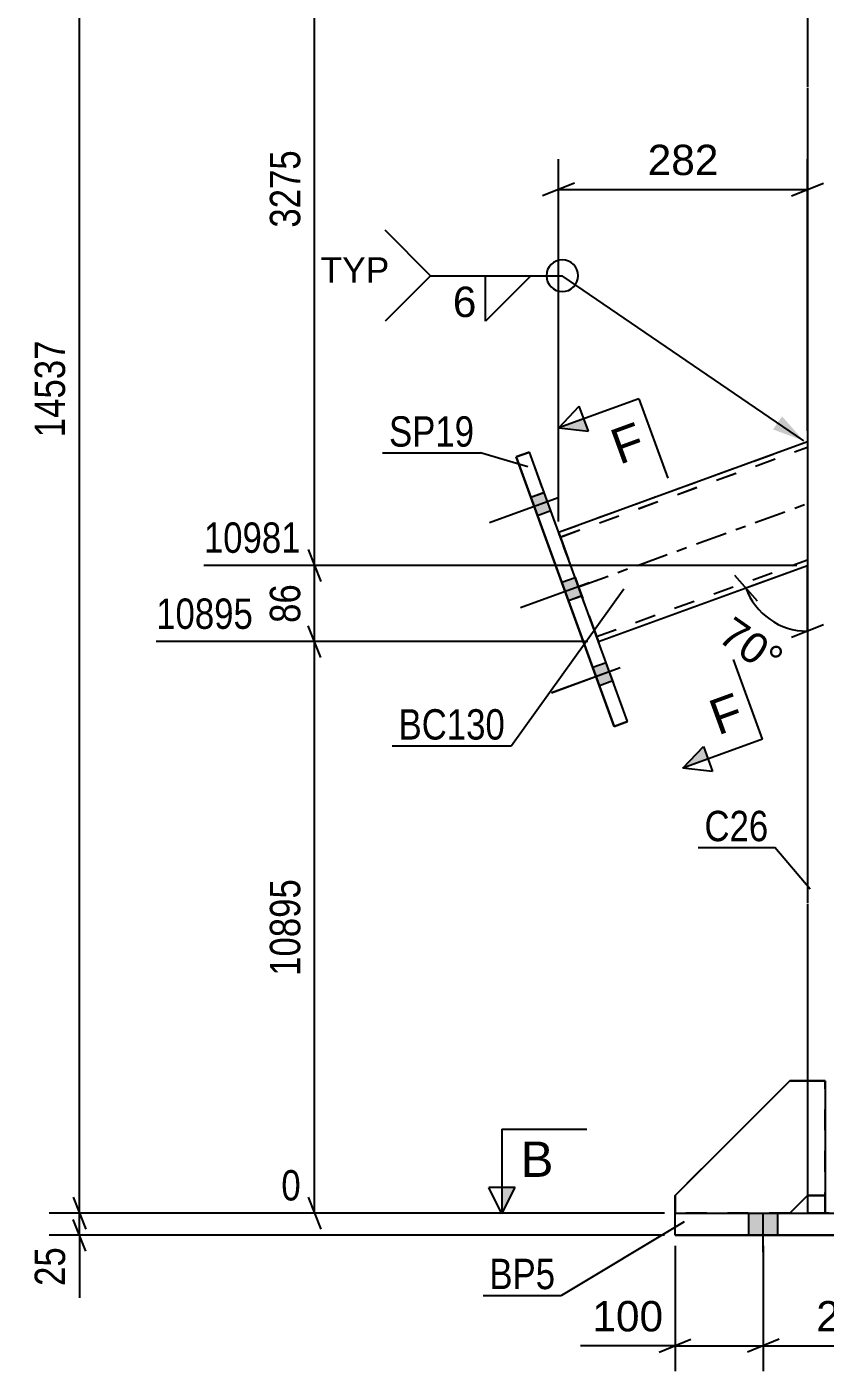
# Model space of a CAD drawing. Header units: millimetres. Extents: x -130 to 464, y -170 to 250.
# Drawn here: x 102.8 to 178.1, y -14.9 to 112 of the extents above; entities that cross this region are included whole.
import ezdxf

# ---------------------------------------------------------------- set-up
doc = ezdxf.new("R2010")
doc.units = ezdxf.units.MM
doc.linetypes.add('DXK_LINE_DOT2', pattern=[3.9198, 1.9599, -1.9599])
doc.linetypes.add('DXK_LINE_DOT3', pattern=[5.9187, 2.979, -0.9799, 0.9799, -0.9799])
doc.styles.add('Arial', font='ARIAL.TTF', dxfattribs={"height": 0.2})
doc.styles.add('Arial Narrow', font='ARIALN.TTF', dxfattribs={"height": 0.2})

# ---------------------------------------------------------------- blocks, each defined once
blk = doc.blocks.new('Part-284858639-3512 - 3422')
at = {"color": 2, "linetype": 'Continuous'}
for p, q in [((174.76, 12.51), (163.93, 1.68)), ((174.76, 12.51), (174.76, 12.51)), ((176.43, 12.51), (174.76, 12.51)), ((163.93, 1.68), (163.93, 1.68)), ((163.93, 1.68), (163.93, 0.01)), ((174.76, 0.01), (176.43, 1.68))]:
    blk.add_line(p, q, dxfattribs=at)
at = {"color": 7, "linetype": 'DXK_LINE_DOT2'}
for p, q in [((163.93, 1.68), (174.76, 12.51)), ((174.76, 12.51), (176.43, 12.51)), ((176.43, 12.51), (176.43, 1.68)), ((176.43, 1.68), (174.76, 0.01)), ((174.76, 0.01), (163.93, 0.01)), ((163.93, 0.01), (174.76, 0.01)), ((163.93, 0.01), (163.93, 0.01)), ((174.76, 0.01), (174.76, 0.01)), ((174.76, 0.01), (174.76, 0.01))]:
    blk.add_line(p, q, dxfattribs=at)
blk = doc.blocks.new('Bolt-284858639-3586 - 3422')
at = {"linetype": 'Continuous'}
for points in [[(170.89, -2.08), (173.64, -2.08), (173.64, 0.01), (170.89, 0.01)], [(170.89, -2.07), (173.64, -2.07), (173.64, 0.01), (170.89, 0.01)], [(170.89, -2.08), (173.64, -2.08), (173.64, 0), (170.89, 0)], [(170.89, -2.08), (173.64, -2.08), (173.64, 0), (170.89, 0)], [(187.55, -2.07), (190.3, -2.07), (190.3, 0.01), (187.55, 0.01)], [(187.55, -2.08), (190.3, -2.08), (190.3, 0), (187.55, 0)], [(204.22, -2.07), (206.97, -2.07), (206.97, 0.01), (204.22, 0.01)], [(204.22, -2.08), (206.97, -2.08), (206.97, 0), (204.22, 0)], [(220.89, -2.08), (223.64, -2.08), (223.64, 0.01), (220.89, 0.01)], [(220.89, -2.07), (223.64, -2.07), (223.64, 0.01), (220.89, 0.01)], [(220.89, -2.08), (223.64, -2.08), (223.64, 0), (220.89, 0)], [(220.89, -2.08), (223.64, -2.08), (223.64, 0), (220.89, 0)]]:
    blk.add_hatch(color=1, dxfattribs=at).paths.add_polyline_path(points)
at = {"color": 1, "linetype": 'Continuous'}
for p, q in [((170.89, -2.08), (170.89, 0.01)), ((170.89, -2.07), (170.89, 0.01)), ((170.89, -2.08), (170.89, 0)), ((170.89, -2.08), (170.89, 0)), ((172.26, -3.66), (172.26, 0.01)), ((172.26, -3.66), (172.26, 0.01)), ((172.26, -3.67), (172.26, 0)), ((172.26, -3.66), (172.26, 0)), ((173.64, -2.08), (173.64, 0.01)), ((173.64, -2.07), (173.64, 0.01)), ((173.64, -2.08), (173.64, 0)), ((173.64, -2.08), (173.64, 0)), ((187.55, -2.07), (187.55, 0.01)), ((187.55, -2.08), (187.55, 0)), ((188.93, -3.66), (188.93, 0.01)), ((188.93, -3.67), (188.93, 0)), ((190.3, -2.07), (190.3, 0.01)), ((190.3, -2.08), (190.3, 0)), ((204.22, -2.07), (204.22, 0.01)), ((204.22, -2.08), (204.22, 0)), ((205.59, -3.66), (205.59, 0.01)), ((205.59, -3.67), (205.59, 0)), ((206.97, -2.07), (206.97, 0.01)), ((206.97, -2.08), (206.97, 0)), ((220.89, -2.08), (220.89, 0.01)), ((220.89, -2.07), (220.89, 0.01)), ((220.89, -2.08), (220.89, 0)), ((220.89, -2.08), (220.89, 0)), ((222.26, -3.66), (222.26, 0.01)), ((222.26, -3.66), (222.26, 0.01)), ((222.26, -3.67), (222.26, 0)), ((222.26, -3.66), (222.26, 0)), ((223.64, -2.08), (223.64, 0.01)), ((223.64, -2.07), (223.64, 0.01)), ((223.64, -2.08), (223.64, 0)), ((223.64, -2.08), (223.64, 0))]:
    blk.add_line(p, q, dxfattribs=at)
blk = doc.blocks.new('Part-284858639-3639 - 3422')
at = {"color": 2, "linetype": 'Continuous'}
for p, q in [((150.19, 71.85), (148.93, 71.4)), ((148.93, 71.39), (148.93, 71.4)), ((148.93, 71.4), (158.2, 45.95)), ((158.2, 45.94), (148.93, 71.39)), ((148.93, 71.39), (148.93, 71.39)), ((159.45, 46.4), (150.19, 71.85)), ((159.45, 46.4), (158.2, 45.94)), ((158.2, 45.95), (159.45, 46.4)), ((158.2, 45.94), (158.2, 45.95)), ((159.45, 46.4), (159.45, 46.4)), ((159.45, 46.4), (159.45, 46.4))]:
    blk.add_line(p, q, dxfattribs=at)
at = {"color": 7, "linetype": 'DXK_LINE_DOT2'}
for p in [(148.93, 71.39), (159.45, 46.4), (150.19, 71.85)]:
    blk.add_line(p, (150.19, 71.85), dxfattribs=at)
blk = doc.blocks.new('Part-284858639-3510 - 3422')
at = {"color": 2, "linetype": 'Continuous'}
for p, q in [((163.93, -2.08), (163.93, 0.01)), ((163.93, 0.01), (230.59, 0.01)), ((230.59, -2.08), (230.59, 0.01)), ((163.93, -2.07), (163.93, -2.08)), ((230.59, -2.07), (163.93, -2.07)), ((163.93, -2.08), (230.59, -2.08)), ((230.59, -2.07), (230.59, -2.08))]:
    blk.add_line(p, q, dxfattribs=at)
at = {"color": 7, "linetype": 'DXK_LINE_DOT2'}
blk.add_line((163.93, 0), (230.59, 0), dxfattribs=at)
blk = doc.blocks.new('Part-284858639-3511 - 3422')
at = {"color": 7, "linetype": 'DXK_LINE_DOT2'}
for p, q in [((176.43, 12.5), (176.43, 0)), ((178.09, 12.5), (176.43, 12.5)), ((176.43, 12.5), (178.09, 12.5)), ((178.09, 0), (178.09, 12.5)), ((176.43, 1.67), (178.09, 1.67)), ((178.09, 1.67), (176.43, 1.67)), ((176.43, 0), (176.43, 0.01)), ((176.43, 0), (176.43, 0)), ((176.43, 0), (178.09, 0)), ((178.09, 0), (178.09, 0)), ((176.43, 0), (178.09, 0))]:
    blk.add_line(p, q, dxfattribs=at)
blk = doc.blocks.new('Part-284858639-3579 - 3422')
at = {"color": 2, "linetype": 'Continuous'}
for p, q in [((176.43, 155.63), (176.43, 106.31)), ((176.43, 106.21), (176.43, 29.28)), ((176.43, 29.18), (176.43, 12.51))]:
    blk.add_line(p, q, dxfattribs=at)
at = {"color": 7, "linetype": 'DXK_LINE_DOT2'}
for p, q in [((176.43, 12.51), (176.43, 0)), ((176.43, 0), (176.43, 0.01)), ((176.68, 0.01), (176.43, 0.01)), ((176.43, 0), (176.68, 0)), ((177.4, 0.01), (176.68, 0.01)), ((176.68, 0), (177.4, 0)), ((178.49, 0.01), (177.4, 0.01)), ((177.4, 0), (178.49, 0))]:
    blk.add_line(p, q, dxfattribs=at)
blk = doc.blocks.new('Part-284858639-3515 - 3422')
at = {"color": 2, "linetype": 'Continuous'}
for p, q in [((176.43, 12.51), (176.43, 12.51)), ((178.09, 12.51), (176.43, 12.51)), ((176.43, 12.51), (176.43, 0.01)), ((178.09, 12.51), (178.09, 12.51)), ((178.09, 12.51), (178.09, 0.01)), ((178.09, 1.68), (176.43, 1.68)), ((176.43, 0.01), (178.09, 0.01))]:
    blk.add_line(p, q, dxfattribs=at)
at = {"color": 7, "linetype": 'DXK_LINE_DOT2'}
for p, q in [((176.43, 12.51), (178.09, 12.51)), ((176.43, 1.68), (178.09, 1.68)), ((176.43, 1.68), (176.43, 0.01)), ((178.09, 1.68), (178.09, 0.01)), ((178.09, 0.01), (176.43, 0.01)), ((176.43, 0.01), (176.43, 0.01)), ((178.09, 0.01), (178.09, 0.01))]:
    blk.add_line(p, q, dxfattribs=at)
blk = doc.blocks.new('Part-284858639-3516 - 3422')
at = {"color": 7, "linetype": 'DXK_LINE_DOT2'}
for p, q in [((163.93, 1.67), (174.76, 12.5)), ((174.76, 12.5), (163.93, 1.67)), ((174.76, 12.5), (176.43, 12.5)), ((174.76, 12.5), (174.76, 12.5)), ((176.43, 12.5), (174.76, 12.5)), ((176.43, 12.5), (176.43, 1.67)), ((163.93, 0), (163.93, 1.67)), ((176.43, 1.67), (174.76, 0)), ((174.76, 0), (163.93, 0)), ((163.93, 0), (174.76, 0)), ((174.76, 0), (174.77, 0.01)), ((174.76, 0), (174.76, 0))]:
    blk.add_line(p, q, dxfattribs=at)
at = {"color": 2, "linetype": 'Continuous'}
blk.add_line((174.77, 0.01), (176.43, 1.67), dxfattribs=at)
blk = doc.blocks.new('Bolt-284858639-3640 - 3422')
at = {"linetype": 'Continuous'}
for points in [[(150.33, 67.56), (150.96, 65.84), (152.21, 66.29), (151.58, 68.02)], [(150.33, 67.56), (150.96, 65.84), (152.21, 66.29), (151.58, 68.01)], [(150.33, 67.56), (150.96, 65.83), (152.21, 66.29), (151.58, 68.01)], [(153.25, 59.53), (153.88, 57.81), (155.13, 58.27), (154.5, 59.99)], [(153.25, 59.53), (153.88, 57.81), (155.13, 58.26), (154.5, 59.99)], [(156.17, 51.51), (156.8, 49.78), (158.05, 50.24), (157.42, 51.96)], [(156.17, 51.51), (156.8, 49.78), (158.05, 50.24), (157.42, 51.96)], [(156.17, 51.5), (156.8, 49.78), (158.05, 50.24), (157.42, 51.96)]]:
    blk.add_hatch(color=1, dxfattribs=at).paths.add_polyline_path(points)
at = {"color": 1, "linetype": 'Continuous'}
for p, q in [((152.91, 67.53), (146.41, 65.16)), ((152.91, 67.52), (146.41, 65.16)), ((152.91, 67.52), (146.41, 65.16)), ((151.58, 68.02), (150.33, 67.56)), ((151.58, 68.01), (150.33, 67.56)), ((151.58, 68.01), (150.33, 67.56)), ((152.21, 66.29), (150.96, 65.84)), ((152.21, 66.29), (150.96, 65.84)), ((152.21, 66.29), (150.96, 65.83)), ((154.5, 59.99), (153.25, 59.53)), ((154.5, 59.99), (153.25, 59.53)), ((155.83, 59.5), (149.34, 57.13)), ((155.83, 59.5), (149.34, 57.13)), ((155.13, 58.27), (153.88, 57.81)), ((155.13, 58.26), (153.88, 57.81)), ((158.76, 51.47), (152.26, 49.11)), ((158.76, 51.47), (152.26, 49.11)), ((158.76, 51.47), (152.26, 49.1)), ((157.42, 51.96), (156.17, 51.51)), ((157.42, 51.96), (156.17, 51.51)), ((157.42, 51.96), (156.17, 51.5)), ((158.05, 50.24), (156.8, 49.78)), ((158.05, 50.24), (156.8, 49.78)), ((158.05, 50.24), (156.8, 49.78))]:
    blk.add_line(p, q, dxfattribs=at)
blk = doc.blocks.new('Part-284858639-3606 - 3422')
at = {"color": 2, "linetype": 'Continuous'}
for p, q in [((152.94, 64.3), (176.43, 72.85)), ((156.7, 53.96), (176.43, 61.14)), ((156.7, 53.96), (176.43, 61.14))]:
    blk.add_line(p, q, dxfattribs=at)
at = {"color": 7, "linetype": 'DXK_LINE_DOT2'}
for p, q in [((152.94, 64.29), (176.43, 72.84)), ((176.43, 72.85), (176.43, 61.14)), ((153.11, 63.82), (176.43, 72.31)), ((153.11, 63.83), (176.43, 72.31)), ((152.94, 64.29), (152.94, 64.3)), ((152.96, 64.22), (152.94, 64.3)), ((152.94, 64.29), (152.96, 64.22)), ((152.96, 64.22), (153.04, 64.02)), ((153.04, 64.02), (152.96, 64.22)), ((153.04, 64.02), (153.15, 63.71)), ((153.15, 63.72), (153.04, 64.02)), ((153.11, 63.82), (153.11, 63.83)), ((153.11, 63.83), (153.12, 63.79)), ((153.12, 63.79), (153.11, 63.82)), ((153.16, 63.69), (153.12, 63.79)), ((153.12, 63.79), (153.16, 63.69)), ((153.15, 63.72), (156.49, 54.54)), ((153.15, 63.71), (156.51, 54.46)), ((153.16, 63.69), (156.48, 54.57)), ((153.16, 63.69), (153.21, 63.54)), ((153.21, 63.54), (156.48, 54.57)), ((156.53, 54.43), (176.43, 61.67)), ((156.53, 54.43), (176.43, 61.67)), ((156.48, 54.57), (156.51, 54.46)), ((156.51, 54.46), (156.48, 54.57)), ((156.6, 54.23), (156.49, 54.54)), ((156.51, 54.46), (156.53, 54.43)), ((156.53, 54.43), (156.51, 54.46)), ((156.51, 54.46), (156.6, 54.23)), ((156.53, 54.43), (156.53, 54.43)), ((156.6, 54.23), (156.67, 54.03)), ((156.67, 54.03), (156.6, 54.23)), ((156.67, 54.03), (156.7, 53.96)), ((156.7, 53.96), (156.67, 54.03)), ((156.7, 53.96), (156.7, 53.96)), ((156.7, 53.96), (156.7, 53.96))]:
    blk.add_line(p, q, dxfattribs=at)
at = {"color": 7, "linetype": 'DXK_LINE_DOT3'}
blk.add_line((154.82, 59.13), (176.43, 66.99), dxfattribs=at)
blk = doc.blocks.new('StraightDimension-284858639-11258 - 3422')
at = {"color": 7, "linetype": 'Continuous'}
for p, q in [((163.93, -3.08), (163.93, -14.9)), ((172.26, -3.08), (172.26, -14.9)), ((163.93, -12.5), (155.01, -12.5)), ((163.93, -12.5), (155.01, -12.5)), ((162.43, -13.1), (165.43, -11.9)), ((163.93, -12.5), (172.26, -12.5)), ((173.76, -11.9), (170.76, -13.1))]:
    blk.add_line(p, q, dxfattribs=at)
at = {"color": 0}
blk.add_wipeout([(163.4, -11.75), (163.4, -7.55), (155.53, -7.55), (155.53, -11.75)], dxfattribs=at)
at = {"color": 3, "style": 'Arial'}
blk.add_text('100', height=2.865, dxfattribs=at).set_placement((156.13, -11.15))
blk = doc.blocks.new('StraightDimension-284858639-10963 - 3422')
at = {"color": 7, "linetype": 'Continuous'}
for p, q in [((129.31, 62.64), (130.51, 59.64)), ((175.43, 61.14), (119.47, 61.14)), ((129.91, 53.96), (129.91, 61.14)), ((130.51, 52.46), (129.31, 55.46)), ((155.7, 53.96), (114.97, 53.96))]:
    blk.add_line(p, q, dxfattribs=at)
at = {"color": 0, "linetype": 'Continuous'}
blk.add_wipeout([(129.21, 61.74), (129.21, 65.94), (118.87, 65.94), (118.87, 61.74)], dxfattribs=at)
at = {"color": 0}
blk.add_wipeout([(129.16, 59.98), (124.96, 59.98), (124.96, 55.12), (129.16, 55.12)], dxfattribs=at)
at = {"color": 3, "linetype": 'Continuous', "style": 'Arial Narrow'}
blk.add_text('10981', height=2.863, dxfattribs=at).set_placement((119.47, 62.34))
at = {"color": 3, "style": 'Arial Narrow'}
blk.add_text('86', height=2.863, rotation=90.0002, dxfattribs=at).set_placement((128.56, 55.72))
blk = doc.blocks.new('StraightDimension-284858639-10964 - 3422')
at = {"color": 7, "linetype": 'Continuous'}
for p, q in [((130.51, 52.46), (129.31, 55.46)), ((155.7, 53.96), (114.97, 53.96)), ((129.91, 0.01), (129.91, 53.96)), ((129.31, 1.51), (130.51, -1.49)), ((162.93, 0.01), (126.78, 0.01))]:
    blk.add_line(p, q, dxfattribs=at)
at = {"color": 0}
blk.add_wipeout([(129.16, 32.15), (124.96, 32.15), (124.96, 21.81), (129.16, 21.81)], dxfattribs=at)
at = {"color": 3, "style": 'Arial Narrow'}
blk.add_text('10895', height=2.863, rotation=90.0002, dxfattribs=at).set_placement((128.56, 22.41))
at = {"color": 0, "linetype": 'Continuous'}
for points in [[(124.71, 54.56), (124.71, 58.76), (114.37, 58.76), (114.37, 54.56)], [(129.21, 0.61), (129.21, 4.81), (126.18, 4.81), (126.18, 0.61)]]:
    blk.add_wipeout(points, dxfattribs=at)
at = {"color": 3, "linetype": 'Continuous', "style": 'Arial Narrow'}
for s, height, p in [('10895', 2.863, (114.97, 55.16)), ('0', 2.86, (126.78, 1.21))]:
    blk.add_text(s, height=height, dxfattribs=at).set_placement(p)
blk = doc.blocks.new('StraightDimension-284858639-3659 - 3422')
at = {"color": 7, "linetype": 'Continuous'}
for p, q in [((107.12, 1.51), (108.32, -1.49)), ((162.93, 0.01), (104.87, 0.01)), ((107.72, -2.08), (107.72, 0.01)), ((108.32, -3.58), (107.12, -0.58)), ((162.93, -2.08), (104.87, -2.08)), ((107.72, -2.08), (107.72, -7.99)), ((107.72, -2.08), (107.72, -7.99))]:
    blk.add_line(p, q, dxfattribs=at)
at = {"color": 0}
blk.add_wipeout([(106.97, -2.61), (102.77, -2.61), (102.77, -7.46), (106.97, -7.46)], dxfattribs=at)
at = {"color": 3, "style": 'Arial Narrow'}
blk.add_text('25', height=2.863, rotation=90.0002, dxfattribs=at).set_placement((106.37, -6.86))
blk = doc.blocks.new('StraightDimension-284858639-3677 - 3422')
at = {"color": 7, "linetype": 'Continuous'}
for p, q in [((107.72, 0.01), (107.72, 155.63)), ((107.12, 1.51), (108.32, -1.49)), ((162.93, 0.01), (104.87, 0.01))]:
    blk.add_line(p, q, dxfattribs=at)
at = {"color": 0}
blk.add_wipeout([(106.97, 82.99), (102.77, 82.99), (102.77, 72.65), (106.97, 72.65)], dxfattribs=at)
at = {"color": 3, "style": 'Arial Narrow'}
blk.add_text('14537', height=2.863, rotation=90.0002, dxfattribs=at).set_placement((106.37, 73.25))
blk = doc.blocks.new('AngleDimension-284858639-3683 - 3422')
at = {"color": 7, "linetype": 'Continuous'}
for p, q in [((170.61, 59.02), (176.43, 61.14)), ((176.43, 54.94), (176.43, 61.14)), ((169.53, 60.22), (171.68, 57.82)), ((176.43, 60.14), (176.43, 54.94)), ((177.93, 55.54), (174.93, 54.34))]:
    blk.add_line(p, q, dxfattribs=at)
blk.add_arc((176.43, 61.14), 6.2, 200, 270, dxfattribs=at)
at = {"color": 0}
blk.add_wipeout([(172.92, 49.81), (175.33, 53.25), (169.39, 57.4), (166.98, 53.96)], dxfattribs=at)
at = {"color": 3, "style": 'Arial'}
blk.add_text('70°', height=2.865, rotation=-35.002, dxfattribs=at).set_placement((167.82, 54.11))
blk = doc.blocks.new('StraightDimension-284858639-6854 - 3422')
at = {"color": 7, "linetype": 'Continuous'}
for p, q in [((172.26, -3.08), (172.26, -14.9)), ((188.93, -3.08), (188.93, -14.9)), ((173.76, -11.9), (170.76, -13.1)), ((172.26, -12.5), (188.93, -12.5)), ((187.43, -13.1), (190.43, -11.9))]:
    blk.add_line(p, q, dxfattribs=at)
at = {"color": 0}
blk.add_wipeout([(184.53, -11.75), (184.53, -7.55), (176.66, -7.55), (176.66, -11.75)], dxfattribs=at)
at = {"color": 3, "style": 'Arial'}
blk.add_text('200', height=2.865, dxfattribs=at).set_placement((177.26, -11.15))
blk = doc.blocks.new('StraightDimension-284858639-6906 - 3422')
at = {"color": 7, "linetype": 'Continuous'}
for p, q in [((152.94, 65.29), (152.94, 99.49)), ((176.43, 73.84), (176.43, 99.49)), ((154.44, 97.24), (151.44, 96.04)), ((152.94, 96.64), (176.43, 96.64)), ((174.93, 96.04), (177.93, 97.24))]:
    blk.add_line(p, q, dxfattribs=at)
at = {"color": 0}
blk.add_wipeout([(168.62, 97.39), (168.62, 101.59), (160.75, 101.59), (160.75, 97.39)], dxfattribs=at)
at = {"color": 3, "style": 'Arial'}
blk.add_text('282', height=2.865, dxfattribs=at).set_placement((161.35, 97.99))
blk = doc.blocks.new('StraightDimension-284858639-10962 - 3422')
at = {"color": 7, "linetype": 'Continuous'}
for p, q in [((130.51, 130.74), (129.31, 133.74)), ((154.79, 132.24), (114.97, 132.24)), ((129.91, 61.14), (129.91, 132.24)), ((129.31, 62.64), (130.51, 59.64)), ((175.43, 61.14), (119.47, 61.14))]:
    blk.add_line(p, q, dxfattribs=at)
at = {"color": 0}
blk.add_wipeout([(129.16, 100.95), (124.96, 100.95), (124.96, 92.43), (129.16, 92.43)], dxfattribs=at)
at = {"color": 3, "style": 'Arial Narrow'}
blk.add_text('3275', height=2.863, rotation=90.0002, dxfattribs=at).set_placement((128.56, 93.03))
at = {"color": 0, "linetype": 'Continuous'}
blk.add_wipeout([(124.71, 132.84), (124.71, 137.04), (114.37, 137.04), (114.37, 132.84)], dxfattribs=at)
at = {"color": 3, "linetype": 'Continuous', "style": 'Arial Narrow'}
blk.add_text('14257', height=2.863, dxfattribs=at).set_placement((114.97, 133.44))
blk = doc.blocks.new('Mark-284858639-3506 - 3422')
at = {"color": 0}
blk.add_wipeout([(152.62, -7.16), (152.62, -4.16), (146.41, -4.16), (146.41, -7.16)], dxfattribs=at)
blk.add_wipeout([(152.62, -7.16), (152.62, -4.16), (146.41, -4.16), (146.41, -7.16)], dxfattribs=at)
at = {"color": 30, "linetype": 'Continuous'}
for p in [(164.78, -0.82), (145.81, -7.76)]:
    blk.add_line(p, (153.22, -7.76), dxfattribs=at)
at = {"color": 3, "style": 'Arial Narrow'}
blk.add_text('BP5', height=2.863, dxfattribs=at).set_placement((146.41, -7.16))
blk = doc.blocks.new('Mark-284858639-3575 - 3422')
at = {"color": 0}
blk.add_wipeout([(172.74, 35.12), (172.74, 38.12), (166.71, 38.12), (166.71, 35.12)], dxfattribs=at)
blk.add_wipeout([(172.74, 35.12), (172.74, 38.12), (166.71, 38.12), (166.71, 35.12)], dxfattribs=at)
at = {"color": 30, "linetype": 'Continuous'}
for p in [(166.11, 34.52), (176.69, 30.58)]:
    blk.add_line(p, (173.34, 34.52), dxfattribs=at)
at = {"color": 3, "style": 'Arial Narrow'}
blk.add_text('C26', height=2.863, dxfattribs=at).set_placement((166.71, 35.12))
blk = doc.blocks.new('WeldMark-284858639-4065 - 3422')
at = {"linetype": 'Continuous'}
blk.add_hatch(color=30, dxfattribs=at).paths.add_polyline_path([(174.03, 75.22), (176.08, 72.91), (173.18, 73.98)])
at = {"color": 3, "linetype": 'Continuous'}
for p, q in [((140.86, 88.49), (136.58, 92.78)), ((140.86, 88.49), (136.58, 84.21)), ((146.04, 88.49), (150.33, 88.49)), ((150.33, 88.49), (146.04, 84.21)), ((146.04, 84.21), (146.04, 88.49))]:
    blk.add_line(p, q, dxfattribs=at)
at = {"color": 30, "linetype": 'Continuous'}
for p in [(140.86, 88.49), (176.08, 72.91)]:
    blk.add_line(p, (153.29, 88.49), dxfattribs=at)
at = {"color": 3, "linetype": 'Continuous'}
for start, end in [(90, 270), (270, 90)]:
    blk.add_arc((153.29, 88.49), 1.5, start, end, dxfattribs=at)
at = {"color": 0}
blk.add_wipeout([(145.39, 84.39), (145.39, 87.79), (142.76, 87.79), (142.76, 84.39)], dxfattribs=at)
at = {"color": 3, "style": 'Arial'}
blk.add_text('6', height=2.87, dxfattribs=at).set_placement((142.96, 84.59))
at = {"color": 0, "linetype": 'Continuous'}
blk.add_wipeout([(136.96, 87.84), (136.96, 90.34), (130.48, 90.34), (130.48, 87.84)], dxfattribs=at)
blk.add_wipeout([(136.96, 87.84), (136.96, 90.34), (130.48, 90.34), (130.48, 87.84)], dxfattribs=at)
at = {"color": 3, "linetype": 'Continuous', "style": 'Arial'}
blk.add_text('TYP', height=2.388, dxfattribs=at).set_placement((130.48, 87.84))
blk = doc.blocks.new('Mark-284858639-3635 - 3422')
at = {"color": 0}
blk.add_wipeout([(144.98, 72.36), (144.98, 75.36), (136.94, 75.36), (136.94, 72.36)], dxfattribs=at)
blk.add_wipeout([(144.98, 72.36), (144.98, 75.36), (136.94, 75.36), (136.94, 72.36)], dxfattribs=at)
at = {"color": 30, "linetype": 'Continuous'}
for p in [(136.34, 71.76), (150.05, 70.44)]:
    blk.add_line(p, (145.58, 71.76), dxfattribs=at)
at = {"color": 3, "style": 'Arial Narrow'}
blk.add_text('SP19', height=2.863, dxfattribs=at).set_placement((136.94, 72.36))
blk = doc.blocks.new('SectionMark-284858639-4059 - 3422')
at = {"linetype": 'Continuous'}
for points in [[(147.6, 2.43), (148.85, 2.43), (147.6, -0.07)], [(238.79, 2.43), (240.04, 2.43), (240.04, -0.07)]]:
    blk.add_hatch(color=6, dxfattribs=at).paths.add_polyline_path(points)
at = {"color": 6, "linetype": 'Continuous'}
for p, q in [((147.6, 7.93), (155.6, 7.93)), ((147.6, 7.93), (147.6, -0.07)), ((240.04, 7.93), (232.04, 7.93)), ((240.04, 7.93), (240.04, -0.07)), ((147.6, -0.07), (146.35, 2.43)), ((148.85, 2.43), (146.35, 2.43)), ((147.6, -0.07), (148.85, 2.43)), ((238.79, 2.43), (241.29, 2.43)), ((240.04, -0.07), (238.79, 2.43)), ((241.29, 2.43), (240.04, -0.07))]:
    blk.add_line(p, q, dxfattribs=at)
at = {"color": 0, "linetype": 'Continuous'}
for points in [[(152.46, 3.43), (152.46, 6.93), (149.35, 6.93), (149.35, 3.43)], [(238.29, 3.43), (238.29, 6.93), (235.18, 6.93), (235.18, 3.43)]]:
    blk.add_wipeout(points, dxfattribs=at)
at = {"color": 3, "linetype": 'Continuous', "style": 'Arial'}
for p in [(149.35, 3.43), (235.18, 3.43)]:
    blk.add_text('B', height=3.34, dxfattribs=at).set_placement(p)
blk = doc.blocks.new('SectionMark-284858639-7815 - 3422')
at = {"linetype": 'Continuous'}
for points in [[(155.33, 75), (155.76, 73.83), (152.98, 74.14)], [(166.61, 44.05), (167.03, 42.87), (164.68, 42.02)]]:
    blk.add_hatch(color=6, dxfattribs=at).paths.add_polyline_path(points)
at = {"color": 6, "linetype": 'Continuous'}
for p, q in [((152.98, 74.14), (154.9, 76.17)), ((155.76, 73.83), (154.9, 76.17)), ((152.98, 74.14), (155.76, 73.83)), ((164.68, 42.02), (166.61, 44.05)), ((166.61, 44.05), (167.46, 41.7)), ((167.46, 41.7), (164.68, 42.02))]:
    blk.add_line(p, q, dxfattribs=at)
at = {"color": 0, "linetype": 'Continuous'}
for points in [[(161.36, 71.61), (160.16, 74.9), (157.48, 73.92), (158.68, 70.63)], [(170.66, 46.06), (169.47, 49.34), (166.79, 48.37), (167.98, 45.08)]]:
    blk.add_wipeout(points, dxfattribs=at)
at = {"color": 6, "linetype": 'Continuous'}
for p, q in [((160.5, 76.88), (152.98, 74.14)), ((160.5, 76.88), (163.24, 69.37)), ((172.2, 44.75), (169.46, 52.27)), ((172.2, 44.75), (164.68, 42.02))]:
    blk.add_line(p, q, dxfattribs=at)
at = {"color": 3, "linetype": 'Continuous', "style": 'Arial'}
for p in [(158.68, 70.63), (167.98, 45.08)]:
    blk.add_text('F', height=3.34, rotation=20.0134, dxfattribs=at).set_placement(p)
blk = doc.blocks.new('Mark-284858639-9166 - 3422')
at = {"color": 0}
blk.add_wipeout([(147.89, 44.71), (147.89, 47.71), (137.84, 47.71), (137.84, 44.71)], dxfattribs=at)
blk.add_wipeout([(147.89, 44.71), (147.89, 47.71), (137.84, 47.71), (137.84, 44.71)], dxfattribs=at)
at = {"color": 30, "linetype": 'Continuous'}
for p in [(159.09, 58.91), (137.24, 44.11)]:
    blk.add_line(p, (148.49, 44.11), dxfattribs=at)
at = {"color": 3, "style": 'Arial Narrow'}
blk.add_text('BC130', height=2.863, dxfattribs=at).set_placement((137.84, 44.71))

msp = doc.modelspace()

# ---------------------------------------------------------------- block references
for name in ['Part-284858639-3579 - 3422', 'Part-284858639-3606 - 3422', 'Part-284858639-3639 - 3422', 'Bolt-284858639-3640 - 3422', 'Part-284858639-3512 - 3422', 'Part-284858639-3516 - 3422', 'Part-284858639-3515 - 3422', 'Part-284858639-3511 - 3422', 'Part-284858639-3510 - 3422', 'Bolt-284858639-3586 - 3422']:
    msp.add_blockref(name, (0, 0))

# ---------------------------------------------------------------- next in the draw order: block references
for name in ['StraightDimension-284858639-10963 - 3422', 'StraightDimension-284858639-11258 - 3422']:
    msp.add_blockref(name, (0, 0))

# ---------------------------------------------------------------- next in the draw order: block references
for name in ['StraightDimension-284858639-10964 - 3422', 'StraightDimension-284858639-6854 - 3422']:
    msp.add_blockref(name, (0, 0))

# ---------------------------------------------------------------- next in the draw order: block references
msp.add_blockref('StraightDimension-284858639-3659 - 3422', (0, 0))

# ---------------------------------------------------------------- next in the draw order: block references
msp.add_blockref('StraightDimension-284858639-3677 - 3422', (0, 0))

# ---------------------------------------------------------------- next in the draw order: block references
for name in ['StraightDimension-284858639-6906 - 3422', 'AngleDimension-284858639-3683 - 3422', 'Mark-284858639-3575 - 3422', 'SectionMark-284858639-4059 - 3422', 'Mark-284858639-3506 - 3422']:
    msp.add_blockref(name, (0, 0))

# ---------------------------------------------------------------- next in the draw order: block references
msp.add_blockref('StraightDimension-284858639-10962 - 3422', (0, 0))

# ---------------------------------------------------------------- next in the draw order: block references
msp.add_blockref('WeldMark-284858639-4065 - 3422', (0, 0))

# ---------------------------------------------------------------- next in the draw order: block references
for name in ['SectionMark-284858639-7815 - 3422', 'Mark-284858639-3635 - 3422']:
    msp.add_blockref(name, (0, 0))

# ---------------------------------------------------------------- next in the draw order: block references
msp.add_blockref('Mark-284858639-9166 - 3422', (0, 0))

doc.saveas('drawing.dxf')
